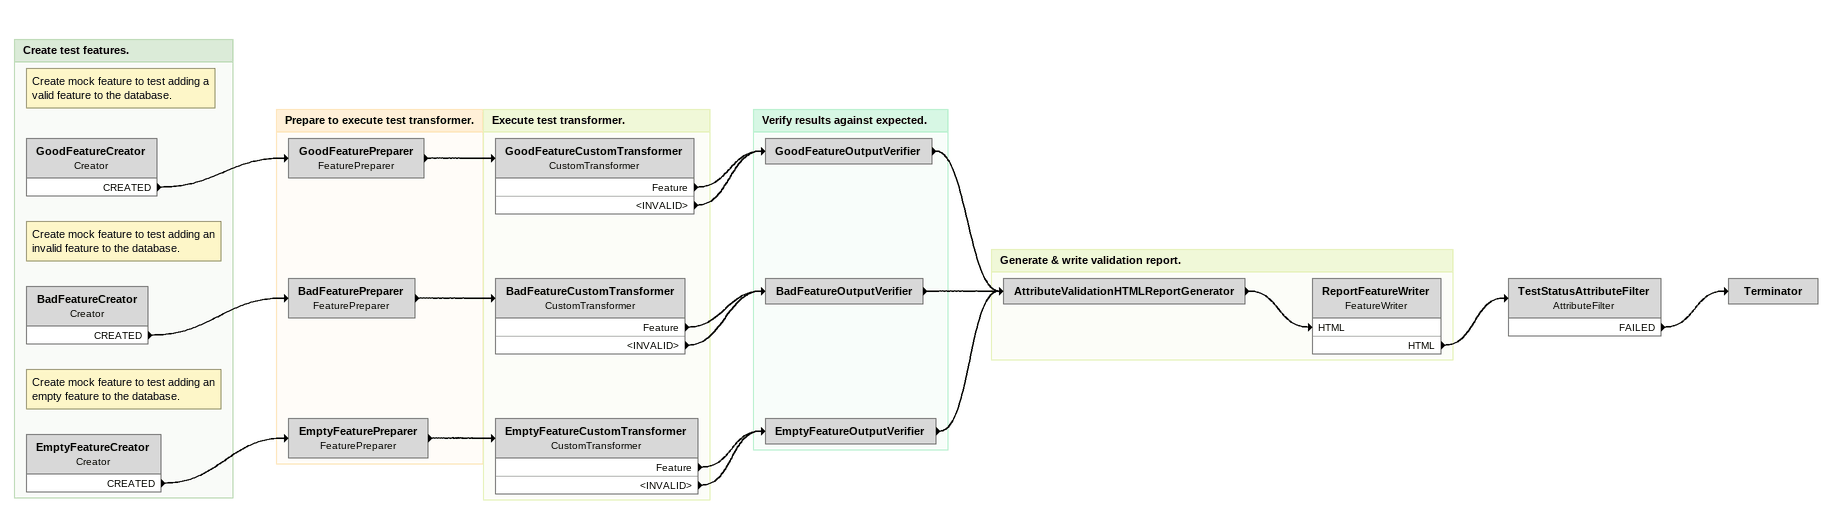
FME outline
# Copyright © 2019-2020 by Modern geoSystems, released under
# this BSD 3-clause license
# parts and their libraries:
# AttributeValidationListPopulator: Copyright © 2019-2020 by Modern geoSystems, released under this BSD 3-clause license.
TestStatusAttributeFilter: AttributeFilter
    FAILED -> Terminator
Terminator

Bookmark: Create test features.
Note: Create mock feature to test adding a valid feature to the database.
GoodFeatureCreator: Creator
    CREATED -> GoodFeaturePreparer
Note: Create mock feature to test adding an invalid feature to the database.
BadFeatureCreator: Creator
    CREATED -> BadFeaturePreparer
Note: Create mock feature to test adding an empty feature to the database.
EmptyFeatureCreator: Creator
    CREATED -> EmptyFeaturePreparer

Bookmark: Prepare to execute test transformer.
GoodFeaturePreparer: FeaturePreparer
    -> GoodFeatureCustomTransformer
BadFeaturePreparer: FeaturePreparer
    -> BadFeatureCustomTransformer
EmptyFeaturePreparer: FeaturePreparer
    -> EmptyFeatureCustomTransformer

Bookmark: Execute test transformer.
GoodFeatureCustomTransformer: CustomTransformer
    Feature -> GoodFeatureOutputVerifier
    <INVALID> -> GoodFeatureOutputVerifier
BadFeatureCustomTransformer: CustomTransformer
    Feature -> BadFeatureOutputVerifier
    <INVALID> -> BadFeatureOutputVerifier
EmptyFeatureCustomTransformer: CustomTransformer
    Feature -> EmptyFeatureOutputVerifier
    <INVALID> -> EmptyFeatureOutputVerifier

Bookmark: Verify results against expected.
GoodFeatureOutputVerifier
    -> AttributeValidationHTMLReportGenerator
BadFeatureOutputVerifier
    -> AttributeValidationHTMLReportGenerator
EmptyFeatureOutputVerifier
    -> AttributeValidationHTMLReportGenerator

Bookmark: Generate & write validation report.
AttributeValidationHTMLReportGenerator
    -> ReportFeatureWriter [HTML]
ReportFeatureWriter: FeatureWriter
    HTML -> TestStatusAttributeFilter
